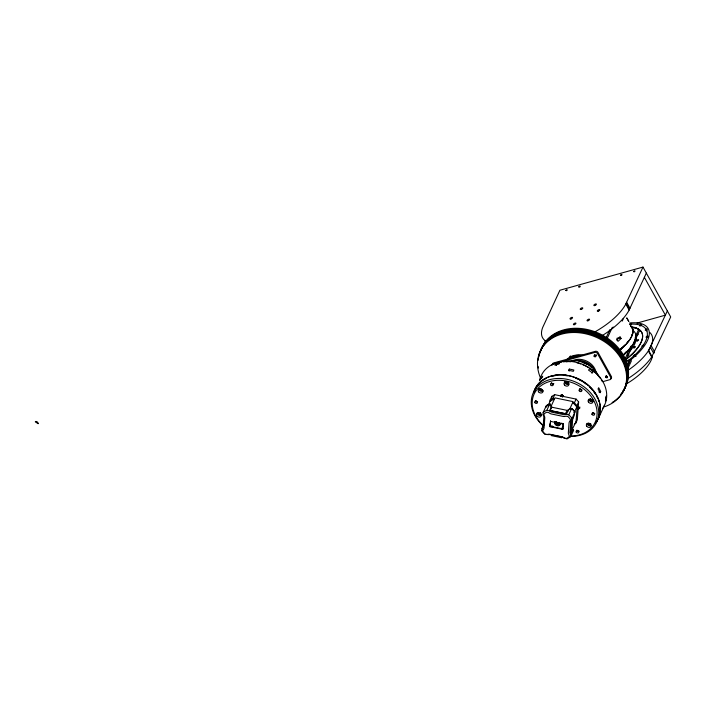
<?xml version="1.0" encoding="UTF-8"?>
<svg xmlns="http://www.w3.org/2000/svg" width="706" height="706" viewBox="0 0 706 706"><rect width="100%" height="100%" fill="white"/><g stroke="black" fill="none" stroke-linecap="round" stroke-linejoin="round"><path stroke-width="1.06" d="M549.921 404.52L551.686 406.241L549.692 410.892L550.053 411.263A3.292 2.595 24.9 0 0 551.96 412.216L563.494 414.607A3.292 2.595 24.9 0 0 565.021 414.599L565.885 414.237C565.065 411.589 569.848 407.583 571.189 409.251M568.639 410.107L566.336 413.981L566.397 413.134A3.292 2.595 24.9 0 1 564.006 413.495L552.471 411.113A3.292 2.595 24.9 0 1 550.203 409.78L550.142 410.636L551.633 407.336L551.015 405.906M572.319 429.336L573.651 430.298L570.66 436.732L566.98 438.92L563.759 437.958A3.292 2.595 24.9 0 0 561.861 436.996L550.327 434.614A3.292 2.595 24.9 0 0 548.791 434.622L545.076 434.393A18.78 14.8 24.9 0 1 541.82 430.775L541.996 428.392L543.964 424.156M550.15 405.306C551.792 403.32 546.982 404.291 546.144 406.038L543.152 412.48L542.985 414.863L543.567 415.684A3.292 2.595 24.9 0 1 543.858 417.017L543.152 426.653A3.292 2.595 24.9 0 1 542.367 428.136L541.996 428.392M543.664 425.55L543.973 421.27M550.133 400.046L550.027 401.387L554.607 398.687L552.992 398.352L550.133 400.046L551.836 396.366L554.695 394.672L576.105 399.093L578.629 401.899L577.323 419.788L575.619 423.459L574.19 424.306M549.656 426.115L549.806 424.041M551.686 398.466L551.836 396.366M550.018 426.689L550.574 421.005L550.018 426.689L562.726 429.31L563.282 423.635L561.164 423.203M562.726 429.31L563.282 423.635M569.151 371.127L569.301 369.097A34.929 27.525 24.9 0 1 573.872 370.041L573.272 371.33A34.929 27.525 24.9 0 0 568.701 370.385L569.301 369.097M570.377 432.972L571.304 420.352M570.66 436.732C569.557 435.302 574.296 427.174 572.981 430.545M570.836 434.349L570.254 433.528A3.292 2.595 24.9 0 1 569.963 432.196L570.669 422.559A3.292 2.595 24.9 0 1 571.445 421.076L572.001 418.446L574.984 412.004L571.728 408.386L571.101 408.995M571.842 430.713L572.76 418.093M572.54 430.228L572.398 429.892M575.619 423.459L575.717 422.109M576.926 405.579L576.828 406.93L572.778 402.438L574.393 402.773L576.926 405.579L578.629 401.899M571.825 420.829C572.319 419.338 575.602 413.91 574.278 412.719M647.199 336.215L647.278 335.677A46.199 19.291 -29.1 0 0 646.714 330.54L646.502 330.081M545.747 407.618L545.888 406.594L546.303 406.894M574.525 413.954L574.596 413.539M646.961 337.344L646.82 337.892A46.199 19.291 -29.1 0 1 643.837 344.351L643.369 345.084M555.578 363.705L554.89 365.178A34.929 27.525 24.9 0 1 558.993 364.084L559.673 362.619A34.929 27.525 24.9 0 0 555.578 363.705L556.513 365.452M547.865 406.047L550.406 400.584M543.152 412.48A18.78 14.8 24.9 0 1 546.841 410.301L549.833 403.858M552.992 398.352L554.695 394.672M551.174 406.074L554.978 397.875L573.157 401.635L569.768 408.924M541.82 430.775L542.729 428.807M551.801 434.534L551.307 435.602L561.72 437.755L562.214 436.687M572.001 418.446A18.78 14.8 24.9 0 0 568.736 414.828L571.728 408.386M574.393 402.773L576.105 399.093M606.163 337.653L609.852 329.693M606.913 339.012L611.996 328.061M593.128 371.471L592.449 372.945A34.929 27.525 24.9 0 0 588.627 370.218L589.307 368.744A34.929 27.525 24.9 0 1 593.128 371.471L591.734 373.042M574.243 412.498L577.199 406.118L576.096 421.305L571.86 430.413M628.172 378.434A48.37 20.2 -29.1 0 0 651.7 356.971L670.7 316.959L642.99 267.08L625.587 304.454A48.37 20.2 -29.1 0 1 595.264 331.67M602.527 335.385A48.37 20.2 -29.1 0 0 628.931 310.472L646.334 273.098M600.682 391.512L600.082 392.792A34.929 27.525 24.9 0 0 598.035 389.015L598.635 387.726A34.929 27.525 24.9 0 1 600.682 391.512L598.865 391.989M625.189 358.524L629.734 348.729M635.612 336.065L638.701 329.42A37.745 15.761 -29.1 0 0 631.332 326.878M598.176 418.896L604.477 405.315M625.49 360.863L630.943 349.108L630.193 347.749M635.047 340.266L639.451 330.787L638.701 329.42M627.413 364.499L629.196 360.66L629.637 361.446L627.069 366.961M627.202 366.926L630.617 359.566L631.376 360.925L627.961 368.294M651.7 356.971L648.355 350.953L667.364 310.931M642.469 346.399L642.089 346.92A46.199 19.291 -29.1 0 1 635.912 353.944L635.029 354.8L635.982 356.512M633.467 356.124L633.644 356.151A1.121 0.468 -29.1 0 0 634.968 355.577A1.121 0.468 -29.1 0 0 635.153 354.818L634.976 354.791A1.121 0.468 -29.1 0 0 633.653 355.356A1.121 0.468 -29.1 0 0 633.467 356.124L633.088 356.574A46.199 19.291 -29.1 0 1 628.949 360.016M641.083 325.528L641.304 325.36A1.121 0.468 -29.1 0 0 641.427 324.619A1.121 0.468 -29.1 0 0 640.139 325.025L639.927 325.192A1.121 0.468 -29.1 0 0 639.795 325.934A1.121 0.468 -29.1 0 0 641.083 325.528L641.78 325.748A46.199 19.291 -29.1 0 1 645.831 328.952L646.996 330.999M572.407 430.219L572.187 429.61M572.337 429.566L570.333 433.034L571.348 433.246A3.292 2.595 24.9 0 1 570.474 431.092L571.18 421.456A3.292 2.595 24.9 0 1 572.337 419.726M573.987 412.216L574.984 412.004M642.99 267.08L559.902 290.245L542.64 327.575A48.37 20.2 -29.1 0 0 546.02 341.254M636.997 323.083L665.396 315.167L644.375 277.334M625.763 360.925L630.617 359.566M626.231 361.49L629.196 360.66M602.703 381.681L610.037 379.634A1.977 1.562 24.9 0 0 610.858 377.595L597.479 353.512A1.977 1.562 24.9 0 0 594.911 352.418L553.01 364.102A1.977 1.562 24.9 0 0 551.977 365.293M631.358 324.107L631.605 324.098A46.199 19.291 -29.1 0 1 639.662 324.972L640.051 325.095M546.144 406.038L546.497 406.047A18.453 14.544 24.9 0 1 550.08 403.929M617.159 338.068L621.077 338.474L620.062 336.647A34.929 14.588 -29.1 0 1 616.991 339.507L618.006 341.342A34.929 14.588 -29.1 0 0 621.077 338.474M550.751 406.991L568.401 410.636M549.736 410.407L566.865 413.945M546.841 410.301L549.692 410.892M565.885 414.237L568.736 414.828M554.81 421.888L556.928 422.32M550.406 421.376L563.114 424.006M550.195 426.318L562.894 428.939M543.523 427.492L542.508 427.289A3.292 2.595 24.9 0 0 543.196 426.733M580.094 388.829L581.567 389.88M551.51 382.917L552.975 383.967M592.881 412.463L594.355 413.513M535.704 400.646L537.169 401.696M577.076 430.192L578.549 431.242M626.663 302.265L630.008 308.284M626.231 303.201L629.575 309.219M625.781 304.083L629.17 310.093M648.84 350.82L652.185 356.839M649.794 332.464A48.37 20.2 -29.1 0 1 628.578 369.935M652.529 355.683A40.86 17.068 -29.1 0 1 625.825 384.232M630.608 346.319A29.458 12.302 -29.1 0 1 633.697 346.743M633.458 342.119A29.458 12.302 -29.1 0 1 634.535 343.142M545.306 342.322A48.37 20.2 -29.1 0 1 544.988 341.051M630.943 349.108A11.552 4.827 -29.1 0 1 630.087 348.208M638.859 330.337A37.745 15.761 -29.1 0 1 639.451 330.787M632.567 330.249A34.929 14.588 -29.1 0 1 623.83 354.2M635.303 337.141A33.614 14.041 -29.1 0 1 622.904 355.727M630.546 325.704A34.929 14.588 -29.1 0 1 619.497 350.352M632.223 328.396A34.603 14.447 -29.1 0 1 632.629 330.134M632.099 334.203A34.603 14.447 -29.1 0 1 631.685 335.324M628.075 341.316A34.603 14.447 -29.1 0 1 627.06 342.56M624.748 345.075A34.603 14.447 -29.1 0 1 619.188 350.035M631.393 326.887A34.603 14.447 -29.1 0 1 631.861 327.61M625.975 352.012A2.506 1.05 -29.1 0 1 625.825 352.32M625.578 352.647A2.506 1.05 -29.1 0 1 625.242 352.974M624.845 353.291A2.506 1.05 -29.1 0 1 624.395 353.582M623.354 318.494A34.929 14.588 -29.1 0 1 622.171 321.133M613.24 327.002A34.929 14.588 -29.1 0 1 611.864 328.272M630.97 325.987A34.929 14.588 -29.1 0 1 619.63 350.097M630.573 326.198A34.603 14.447 -29.1 0 1 632.797 329.993M624.166 346.311A34.603 14.447 -29.1 0 1 619.859 350.105M616.832 338.801A1.421 0.591 -29.1 0 1 617.75 339.048A1.421 0.591 -29.1 0 1 616.788 340.098M629.567 322.977A48.37 20.2 -29.1 0 1 629.955 360.439M635.859 328.087A40.922 17.094 -29.1 0 1 626.257 359.169A40.86 17.068 -29.1 0 0 635.815 328.122M633.723 327.602A40.922 17.094 -29.1 0 1 635.179 327.902M630.07 324.804A1.121 0.468 -29.1 0 0 631.279 324.195L631.438 324.019A1.121 0.468 -29.1 0 0 631.182 323.454A1.121 0.468 -29.1 0 0 629.858 324.08L629.699 324.257A1.121 0.468 -29.1 0 0 629.602 324.425M635.285 339.056A33.482 13.979 -29.1 0 1 636.583 339.789M635.771 337.371A33.482 13.979 -29.1 0 1 629.478 351.579M633.679 327.646A40.86 17.068 -29.1 0 1 635.126 327.937M637.094 334.282A1.121 0.468 -29.1 0 1 638.021 334.37A1.121 0.468 -29.1 0 1 637.209 335.262M628.093 354.077A1.121 0.468 -29.1 0 1 628.799 354.288A1.121 0.468 -29.1 0 1 628.013 355.118M539.455 354.147A46.128 36.35 24.9 0 1 598.053 335.306A46.128 36.35 24.9 0 1 622.577 392.042M622.101 392.712A46.128 36.35 24.9 0 1 621.086 394.019M540.116 352.391A46.128 36.35 24.9 0 1 598.026 334.132A46.128 36.35 24.9 0 1 623.91 389.703M540.558 351.438A46.128 36.35 24.9 0 1 599.879 333.832A46.128 36.35 24.9 0 1 622.992 390.797M538.466 357.121A46.128 36.35 24.9 0 1 597.894 336.886A46.128 36.35 24.9 0 1 620.459 395.386M619.921 396.013A46.128 36.35 24.9 0 1 614.299 401.096M613.585 401.582A46.128 36.35 24.9 0 1 612.12 402.508M538.343 368.082A46.128 36.35 24.9 0 1 538.113 366.361M538.025 360.422A46.128 36.35 24.9 0 1 538.325 357.942M539.269 354.553A46.128 36.35 24.9 0 1 597.867 335.712A46.128 36.35 24.9 0 1 622.392 392.448M621.915 393.118A46.128 36.35 24.9 0 1 620.901 394.425M538.766 356.98A46.128 36.35 24.9 0 1 539.075 355.356M569.768 356.521A19.115 15.064 24.9 0 1 570.704 355.965M540.734 378.469A46.128 36.35 24.9 0 1 563.414 333.682A46.128 36.35 24.9 0 1 621.598 359.583A46.128 36.35 24.9 0 1 604.371 406.797M566.892 359.486A19.115 15.064 24.9 0 1 582.988 355.347M606.207 375.901A0.953 0.75 24.9 0 0 607.531 376.616A0.988 0.777 24.9 0 1 606.172 375.892M596.243 355.515A0.988 0.777 24.9 0 1 594.523 354.703M596.305 354.765A0.988 0.777 24.9 0 1 595.82 354.756M594.823 413.61A1.421 1.121 24.9 0 1 592.572 412.622M543.143 425.753A34.929 27.525 24.9 0 1 544.776 381.469A34.929 27.525 24.9 0 1 595.82 400.646A34.929 27.525 24.9 0 1 571.463 436.396M542.579 424.853A33.614 26.484 24.9 0 1 546.179 382.74A33.614 26.484 24.9 0 1 594.708 402.491A33.614 26.484 24.9 0 1 570.06 436.043M533.648 392.783A34.929 27.525 24.9 0 1 578.999 379.254A34.929 27.525 24.9 0 1 595.582 422.991M579.061 408.421A2.639 2.074 24.9 0 1 577.993 408.05M561.667 396.366A2.639 2.074 24.9 0 1 560.767 395.704M534.521 391.133A34.603 27.26 24.9 0 1 537.557 385.37M538.581 384.082A34.603 27.26 24.9 0 1 539.711 382.864M551.81 376.095A34.603 27.26 24.9 0 1 553.628 375.671M555.49 375.345A34.603 27.26 24.9 0 1 557.387 375.115M565.259 375.239A34.603 27.26 24.9 0 1 567.262 375.53M575.169 377.666A34.603 27.26 24.9 0 1 582.591 381.293M585.989 383.596A34.603 27.26 24.9 0 1 587.586 384.858M593.181 390.533A34.603 27.26 24.9 0 1 594.355 392.086M600.082 407.194A34.603 27.26 24.9 0 1 600.144 408.889M600.082 410.565A34.603 27.26 24.9 0 1 599.897 412.225M599.597 413.84A34.603 27.26 24.9 0 1 598.644 416.972M590.631 423.741A1.421 1.121 24.9 0 1 588.998 423.221M541.74 389.333A1.421 1.121 24.9 0 1 540.602 388.521M592.687 399.525A1.421 1.121 24.9 0 1 590.754 399.128M540.672 413.416A1.421 1.121 24.9 0 1 538.837 412.613M566.459 381.637A1.421 1.121 24.9 0 0 568.586 382.317A1.421 1.121 24.9 0 1 566.909 383.508A1.421 1.121 24.9 0 1 566.027 381.593M579.838 408.2A1.977 1.562 24.9 0 1 577.993 407.918M578.743 408.624A1.977 1.562 24.9 0 1 577.826 408.28M562.1 396.419A1.977 1.562 24.9 0 1 560.917 395.607M563.026 396.075A1.156 0.909 24.9 0 1 561.173 395.033M560.864 396.445A1.156 0.909 24.9 0 1 561.358 395.263A1.156 0.909 24.9 0 1 562.858 395.916A1.156 0.909 24.9 0 1 562.355 397.099M579.829 406.991A1.156 0.909 24.9 0 1 577.905 407.503M577.817 407.009A1.156 0.909 24.9 0 1 579.423 408.042A1.156 0.909 24.9 0 1 577.958 408.765M591.284 425.383A2.506 1.977 24.9 0 1 588.636 425.489A2.506 1.977 24.9 0 1 587.092 423.362M590.878 423.997A1.421 1.121 24.9 0 1 589.245 424.809A1.421 1.121 24.9 0 1 588.213 423.15M593.314 401.034A2.506 1.977 24.9 0 1 590.56 401.467A2.506 1.977 24.9 0 1 588.848 399.199M592.493 399.296A1.421 1.121 24.9 0 1 591.884 400.752A1.421 1.121 24.9 0 1 590.048 399.949A1.421 1.121 24.9 0 1 590.657 398.493M569.16 383.879A2.506 1.977 24.9 0 1 566.141 384.099A2.506 1.977 24.9 0 1 564.844 381.487M543.249 390.815A2.506 1.977 24.9 0 1 540.443 391.062A2.506 1.977 24.9 0 1 538.907 388.724M542.605 389.862A1.421 1.121 24.9 0 1 540.875 390.321A1.421 1.121 24.9 0 1 540.011 388.724M541.723 414.625A2.506 1.977 24.9 0 1 538.846 415.234A2.506 1.977 24.9 0 1 537.151 412.745M540.893 413.363A1.421 1.121 24.9 0 1 539.287 414.484A1.421 1.121 24.9 0 1 538.413 412.569M540.302 412.542A1.421 1.121 24.9 0 1 540.575 412.781M582.035 389.968A1.421 1.121 24.9 0 1 579.767 388.679M553.839 383.623A1.421 1.121 24.9 0 1 551.201 383.076M537.645 401.785A1.421 1.121 24.9 0 1 535.395 400.805M579.247 431.137A1.421 1.121 24.9 0 1 576.767 430.351M539.834 379.793A34.929 27.525 24.9 0 1 584.136 365.037A34.929 27.525 24.9 0 1 602.783 408.183M559.337 362.549A33.614 26.484 24.9 0 1 561.164 362.152M563.044 361.86A33.614 26.484 24.9 0 1 570.863 361.737M576.855 362.752A33.614 26.484 24.9 0 1 580.791 363.934M582.724 364.675A33.614 26.484 24.9 0 1 588.274 367.438M590.022 368.532A33.614 26.484 24.9 0 1 600.126 378.151M601.203 379.74A33.614 26.484 24.9 0 1 602.174 381.364M533.965 391.759A34.929 27.525 24.9 0 1 579.732 379.528A34.929 27.525 24.9 0 1 595.476 423.097M534.257 391.839A34.603 27.26 24.9 0 1 536.331 387.312M537.248 385.917A34.603 27.26 24.9 0 1 541.979 381.055M543.399 380.049A34.603 27.26 24.9 0 1 546.497 378.292M553.548 375.954A34.603 27.26 24.9 0 1 555.445 375.618M565.418 375.566A34.603 27.26 24.9 0 1 567.456 375.874M575.505 378.134A34.603 27.26 24.9 0 1 577.446 378.945M579.352 379.854A34.603 27.26 24.9 0 1 581.215 380.843M583.024 381.928A34.603 27.26 24.9 0 1 586.439 384.329M589.563 387.02A34.603 27.26 24.9 0 1 592.352 389.968M593.596 391.521A34.603 27.26 24.9 0 1 595.793 394.76M596.729 396.437A34.603 27.26 24.9 0 1 597.558 398.14M598.264 399.861A34.603 27.26 24.9 0 1 598.856 401.599M599.906 406.841A34.603 27.26 24.9 0 1 599.844 411.995M599.182 415.287A34.603 27.26 24.9 0 1 598.67 416.875M561.897 395.828A15.488 12.205 24.9 0 1 561.146 394.901M562.364 395.113A11.525 9.081 24.9 0 0 562.832 395.837A12.717 10.025 24.9 0 1 562.276 395.086M563.264 396.234A11.128 8.772 24.9 0 1 562.391 394.866M559.576 425.109A3.954 3.115 24.9 0 1 557.458 424.95M556.769 424.677A3.954 3.115 24.9 0 1 554.537 422.338M559.54 423.062A1.844 1.456 24.9 0 1 556.399 421.809M559.505 422.823A1.65 1.297 24.9 0 1 556.946 422.567A1.844 1.456 24.9 0 0 559.54 422.956M556.584 421.817A1.65 1.297 24.9 0 0 556.69 422.162A1.844 1.456 24.9 0 1 556.513 421.835M559.531 422.717A1.65 1.297 24.9 0 1 557.158 422.541M560.273 423.265A2.965 2.339 24.9 0 1 557.131 425.709A2.965 2.339 24.9 0 1 554.934 421.879M560.776 423.256A2.965 2.339 24.9 0 1 557.625 424.641A2.965 2.339 24.9 0 1 555.119 421.782M561.323 428.833A0.988 0.777 24.9 0 1 563.035 428.524M551.024 426.839A0.988 0.777 24.9 0 1 551.562 425.947A0.988 0.777 24.9 0 1 552.772 426.477A0.988 0.777 24.9 0 1 552.507 427.492M571.631 408.395A18.453 14.544 24.9 0 1 574.799 411.916M566.609 361.825A22.671 17.871 24.9 0 1 598.467 375.963M568.233 358.992A18.453 14.544 24.9 0 1 581.126 355.392M571.666 358.118A17.138 13.502 24.9 0 1 577.782 356.415M583.024 362.778A11.534 9.09 24.9 0 1 584.047 363.096M585.053 363.493A11.534 9.09 24.9 0 1 586.96 364.499M571.992 361.004A15.161 11.94 24.9 0 1 586.81 361.154A15.161 11.94 24.9 0 1 596.049 372.609M573.722 361.119A15.161 11.94 24.9 0 1 594.47 370.2M579.061 361.498A13.838 10.908 24.9 0 1 591.354 367.429M610.549 378.531A1.977 1.562 24.9 0 0 611.37 376.483L597.991 352.409A1.977 1.562 24.9 0 0 595.423 351.314L553.522 362.999A1.977 1.562 24.9 0 0 552.533 364.614M620.468 275.261C622.48 276.231 622.427 272.798 620.468 275.261M542.888 429.804L542.773 431.41A17.465 13.758 24.9 0 0 545.253 434.155L547.265 434.508A4.615 3.636 24.9 0 1 550.062 434.287L561.597 436.67A4.615 3.636 24.9 0 1 564.27 438.02L566.274 438.505A17.465 13.758 24.9 0 0 569.08 436.846L569.124 435.152A4.615 3.636 24.9 0 1 568.348 432.672L569.054 423.035A4.615 3.636 24.9 0 1 570.157 420.944L570.36 419.285A17.465 13.758 24.9 0 0 567.88 416.531L565.868 416.178A4.615 3.636 24.9 0 1 563.07 416.399L551.545 414.016A4.615 3.636 24.9 0 1 548.862 412.666L546.859 412.189A17.465 13.758 24.9 0 0 544.061 413.848L544.008 415.543A4.615 3.636 24.9 0 1 544.785 418.023L544.079 427.651A4.615 3.636 24.9 0 1 542.976 429.742L542.888 429.804M578.761 286.901C580.606 287.995 580.844 284.447 578.761 286.901M633.529 271.589C635.285 272.745 635.674 269.145 633.529 271.589M565.762 290.44C567.333 291.719 568.039 288.004 565.762 290.44M651.197 345.746L650.411 347.44L653.756 353.459L654.541 351.764L651.197 345.746M540.205 379.007L539.605 380.296A34.929 27.525 24.9 0 1 542.137 377.454L542.737 376.174A34.929 27.525 24.9 0 0 540.205 379.007M606.383 395.969L605.695 397.443A34.929 27.525 24.9 0 1 605.421 401.264L606.101 399.79A34.929 27.525 24.9 0 0 606.383 395.969M646.158 329.208L645.902 329.358A1.121 0.468 -29.1 0 0 645.31 330.223A1.121 0.468 -29.1 0 0 646.414 330.134L646.67 329.984A1.121 0.468 -29.1 0 0 647.261 329.111A1.121 0.468 -29.1 0 0 646.158 329.208M647.376 336.153L647.111 336.241A1.121 0.468 -29.1 0 0 646.096 337.133A1.121 0.468 -29.1 0 0 646.811 337.397L647.075 337.309A1.121 0.468 -29.1 0 0 648.09 336.418A1.121 0.468 -29.1 0 0 647.376 336.153M643.466 345.058L643.228 345.11A1.121 0.468 -29.1 0 0 642.019 345.922A1.121 0.468 -29.1 0 0 642.407 346.408L642.645 346.364A1.121 0.468 -29.1 0 0 643.846 345.552A1.121 0.468 -29.1 0 0 643.466 345.058M38.053 423.644L35.3 421.861A1.65 0.997 37.5 0 1 37.1 421.835A1.65 0.997 37.5 0 1 38.053 423.644M628.737 321.398L627.722 319.562A34.929 14.588 -29.1 0 0 626.699 317.868L627.722 319.694A34.929 14.588 -29.1 0 1 628.737 321.398M581.117 309.449A1.412 0.591 -29.1 0 0 582.75 307.975A1.412 0.591 -29.1 0 0 580.65 308.531A1.412 0.591 -29.1 0 0 581.117 309.449M594.734 305.574A1.412 0.591 -29.1 0 0 596.367 304.092A1.412 0.591 -29.1 0 0 594.267 304.657A1.412 0.591 -29.1 0 0 594.734 305.574M598.167 311.214A1.412 0.591 -29.1 0 0 599.8 309.74A1.412 0.591 -29.1 0 0 597.708 310.305A1.412 0.591 -29.1 0 0 598.167 311.214M570.898 319.006A1.412 0.591 -29.1 0 0 572.531 317.532A1.412 0.591 -29.1 0 0 570.43 318.088A1.412 0.591 -29.1 0 0 570.898 319.006M574.278 324.681A1.412 0.591 -29.1 0 0 575.911 323.207A1.412 0.591 -29.1 0 0 573.81 323.772A1.412 0.591 -29.1 0 0 574.278 324.681M587.913 320.789A1.412 0.591 -29.1 0 0 589.545 319.306A1.412 0.591 -29.1 0 0 587.454 319.871A1.412 0.591 -29.1 0 0 587.913 320.789M637.112 340.98A1.121 0.468 -29.1 0 0 638.639 339.886A1.121 0.468 -29.1 0 0 637.165 340.054A1.121 0.468 -29.1 0 0 637.112 340.98M634.085 347.846A1.112 0.468 -29.1 0 0 635.418 346.699A1.112 0.468 -29.1 0 0 633.803 347.087A1.112 0.468 -29.1 0 0 634.085 347.846M592.007 414.396A1.421 1.121 24.9 0 0 594.373 414.89A1.421 1.121 24.9 0 0 593.314 412.931A1.421 1.121 24.9 0 0 592.007 414.396M586.642 426.053A2.506 1.977 24.9 0 0 590.825 426.733A2.506 1.977 24.9 0 0 588.76 423.335A2.506 1.977 24.9 0 0 586.642 426.053M588.354 401.89A2.506 1.977 24.9 0 0 592.537 402.694A2.506 1.977 24.9 0 0 590.604 399.252A2.506 1.977 24.9 0 0 588.354 401.89M564.491 385.026A2.506 1.977 24.9 0 0 568.639 385.185A2.506 1.977 24.9 0 0 566.071 381.99A2.506 1.977 24.9 0 0 564.491 385.026M538.581 391.839A2.506 1.977 24.9 0 0 542.746 392.13A2.506 1.977 24.9 0 0 540.293 388.882A2.506 1.977 24.9 0 0 538.581 391.839M579.22 390.762A1.421 1.121 24.9 0 0 581.585 391.248A1.421 1.121 24.9 0 0 580.526 389.297A1.421 1.121 24.9 0 0 579.22 390.762M550.636 384.849A1.421 1.121 24.9 0 0 553.001 385.344A1.421 1.121 24.9 0 0 551.942 383.384A1.421 1.121 24.9 0 0 550.636 384.849M576.202 432.125A1.421 1.121 24.9 0 0 578.567 432.61A1.421 1.121 24.9 0 0 577.508 430.66A1.421 1.121 24.9 0 0 576.202 432.125M536.772 415.869A2.506 1.977 24.9 0 0 540.955 416.284A2.506 1.977 24.9 0 0 538.625 412.984A2.506 1.977 24.9 0 0 536.772 415.869M534.83 402.579A1.421 1.121 24.9 0 0 537.195 403.064A1.421 1.121 24.9 0 0 536.136 401.114A1.421 1.121 24.9 0 0 534.83 402.579M605.739 377.207A0.988 0.777 24.9 0 0 607.389 377.534A0.988 0.777 24.9 0 0 606.639 376.174A0.988 0.777 24.9 0 0 605.739 377.207M594.214 356.433A0.988 0.777 24.9 0 0 595.846 356.451A0.988 0.777 24.9 0 0 594.796 355.215A0.988 0.777 24.9 0 0 594.214 356.433"/></g></svg>
